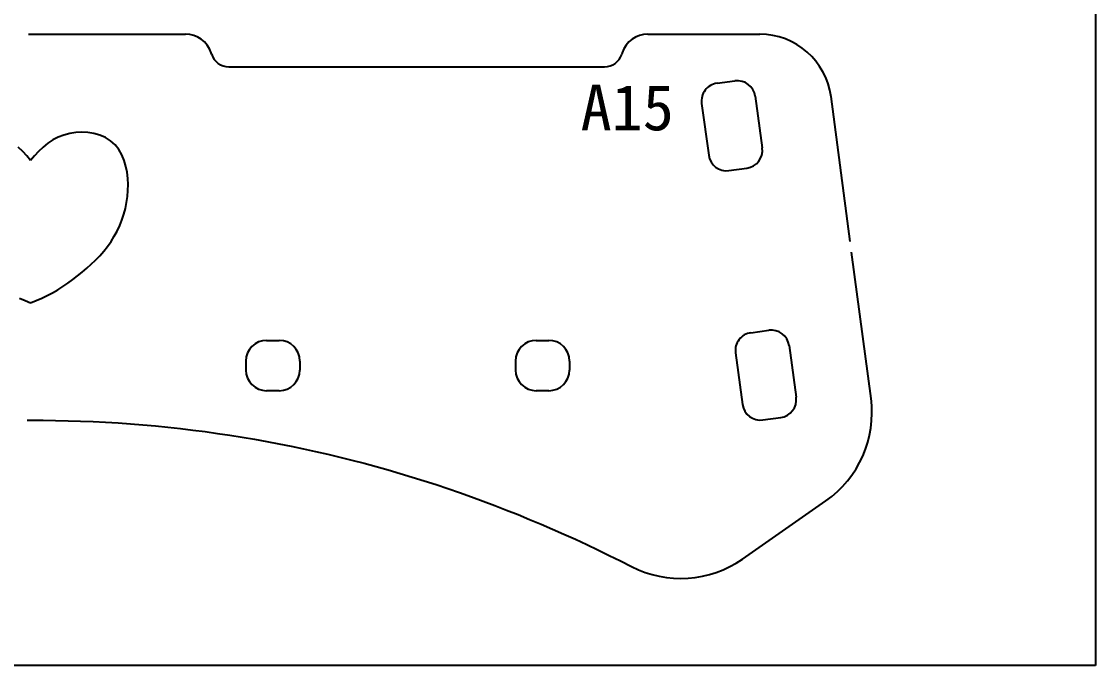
# Model space of a CAD drawing. Header units: millimetres. Extents: x 927 to 1533, y 508 to 795.
# Drawn here: x 1157.4 to 1217.2, y 580.3 to 616.1 of the extents above; entities that cross this region are included whole.
import ezdxf

# ---------------------------------------------------------------- set-up
doc = ezdxf.new("R2010")
doc.units = ezdxf.units.MM
doc.layers.add('激光切割', color=7, linetype='Continuous')

msp = doc.modelspace()

# ---------------------------------------------------------------- linework, layer by layer
at = {"layer": '激光切割', "color": 7}
for p, q in [((1217.162, 790.293), (1217.162, 580.293)), ((1157.802, 615.412), (1166.542, 615.412)), ((1192.26, 615.412), (1198.484, 615.412)), ((1167.998, 614.287), (1167.966, 614.384)), ((1190.836, 614.384), (1190.804, 614.287)), ((1168.948, 613.601), (1189.855, 613.601)), ((1196.109, 612.68), (1197.106, 612.816)), ((1198.231, 611.959), (1198.622, 609.086)), ((1203.516, 603.888), (1202.449, 611.938)), ((1195.253, 611.555), (1195.644, 608.681)), ((1196.769, 607.825), (1197.766, 607.96)), ((1204.673, 595.156), (1203.595, 603.294)), ((1157.927, 600.464), (1157.927, 600.493)), ((1197.995, 598.808), (1198.992, 598.943)), ((1171.051, 598.381), (1171.751, 598.381)), ((1186.051, 598.381), (1186.751, 598.381)), ((1200.117, 598.087), (1200.508, 595.213)), ((1197.139, 597.682), (1197.53, 594.809)), ((1169.901, 597.231), (1169.901, 596.731)), ((1172.901, 597.231), (1172.901, 596.731)), ((1184.901, 597.231), (1184.901, 596.731)), ((1187.901, 597.231), (1187.901, 596.731)), ((1171.751, 595.581), (1171.051, 595.581)), ((1186.751, 595.581), (1186.051, 595.581)), ((1198.655, 593.952), (1199.652, 594.088)), ((1197.52, 586.216), (1202.155, 589.445)), ((1217.162, 580.293), (927.162, 580.293))]:
    msp.add_line(p, q, dxfattribs=at)
for points in [[(1157.927, 600.464), (1158.24, 600.591), (1158.546, 600.728), (1158.847, 600.875), (1159.142, 601.033), (1159.431, 601.201), (1159.714, 601.378), (1159.992, 601.565), (1160.265, 601.76), (1160.533, 601.963), (1160.796, 602.173), (1161.053, 602.39), (1161.302, 602.615), (1161.543, 602.848), (1161.774, 603.09), (1161.994, 603.342), (1162.203, 603.606), (1162.398, 603.882), (1162.578, 604.168), (1162.739, 604.462), (1162.882, 604.764), (1163.007, 605.075), (1163.112, 605.395), (1163.197, 605.723), (1163.263, 606.054), (1163.309, 606.386), (1163.336, 606.72), (1163.342, 607.056), (1163.327, 607.394), (1163.288, 607.73), (1163.223, 608.061), (1163.128, 608.386), (1162.999, 608.7), (1162.832, 608.994), (1162.623, 609.261), (1162.374, 609.489), (1162.085, 609.67), (1161.773, 609.8), (1161.445, 609.888), (1161.111, 609.938), (1160.774, 609.954), (1160.435, 609.937), (1160.101, 609.888), (1159.775, 609.805), (1159.458, 609.684), (1159.158, 609.529), (1158.877, 609.343), (1158.614, 609.129), (1158.369, 608.895), (1158.141, 608.644), (1157.927, 608.381)], [(1157.927, 608.381), (1157.713, 608.644), (1157.485, 608.895), (1157.239, 609.129)], [(1157.307, 600.728), (1157.613, 600.591), (1157.927, 600.464)], [(1157.738, 593.941), (1157.927, 593.942)], [(1157.927, 593.942), (1158.621, 593.939), (1159.316, 593.929), (1160.011, 593.913), (1160.705, 593.891), (1161.399, 593.862), (1162.093, 593.826), (1162.787, 593.784), (1163.481, 593.735), (1164.174, 593.68), (1164.868, 593.617), (1165.561, 593.549), (1166.253, 593.473), (1166.943, 593.391), (1167.633, 593.302), (1168.321, 593.207), (1169.008, 593.105), (1169.693, 592.996), (1170.377, 592.88), (1171.06, 592.759), (1171.741, 592.63), (1172.421, 592.495), (1173.1, 592.353), (1173.777, 592.204), (1174.453, 592.049), (1175.128, 591.887), (1175.801, 591.719), (1176.474, 591.544), (1177.144, 591.362), (1177.814, 591.174), (1178.482, 590.979), (1179.148, 590.778), (1179.813, 590.57), (1180.475, 590.356), (1181.134, 590.136), (1181.791, 589.909), (1182.446, 589.677), (1183.098, 589.438), (1183.747, 589.193), (1184.394, 588.943), (1185.039, 588.686), (1185.681, 588.424), (1186.321, 588.155), (1186.959, 587.881), (1187.594, 587.601), (1188.227, 587.315), (1188.857, 587.023), (1189.486, 586.725), (1190.112, 586.422), (1190.735, 586.113), (1191.356, 585.798)]]:
    msp.add_lwpolyline(points, dxfattribs=at)
for centre, radius, start, end in [((1166.542, 613.912), 1.5, 18.31735, 90.00012), ((1192.26, 613.912), 1.5, 89.99988, 161.68265), ((1198.484, 611.412), 4, 7.54765, 90), ((1168.948, 614.601), 1, 198.31735, 270), ((1189.855, 614.601), 1, 270, 341.68265), ((1196.244, 611.689), 1, 97.74107, 187.74107), ((1197.241, 611.825), 1, 7.74107, 97.74107), ((1197.631, 608.951), 1, 277.74107, 7.74107), ((1196.635, 608.816), 1, 187.74107, 277.74107), ((1198.13, 597.817), 1, 97.74107, 187.74107), ((1199.126, 597.952), 1, 7.74107, 97.74107), ((1171.051, 597.231), 1.15, 90, 180), ((1171.751, 597.231), 1.15, 0, 90), ((1186.051, 597.231), 1.15, 90, 180), ((1186.751, 597.231), 1.15, 0, 90), ((1171.051, 596.731), 1.15, 180, 270), ((1171.751, 596.731), 1.15, 270, 0), ((1186.051, 596.731), 1.15, 180, 270), ((1186.751, 596.731), 1.15, 270, 0), ((1199.517, 595.079), 1, 277.74107, 7.74107), ((1198.725, 594.368), 6, 304.86483, 7.54765), ((1198.52, 594.943), 1, 187.74107, 277.74107), ((1194.09, 591.139), 6, 242.89228, 304.8648)]:
    msp.add_arc(centre, radius, start, end, dxfattribs=at)

# ---------------------------------------------------------------- texts
at = {"color": 1, "lineweight": 18, "insert": (1188.52, 612.606), "char_height": 2.5405, "attachment_point": 1}
msp.add_mtext_dynamic_manual_height_columns('A15', width=11.25771, gutter_width=1, heights=[0], dxfattribs=at)

doc.saveas('drawing.dxf')
